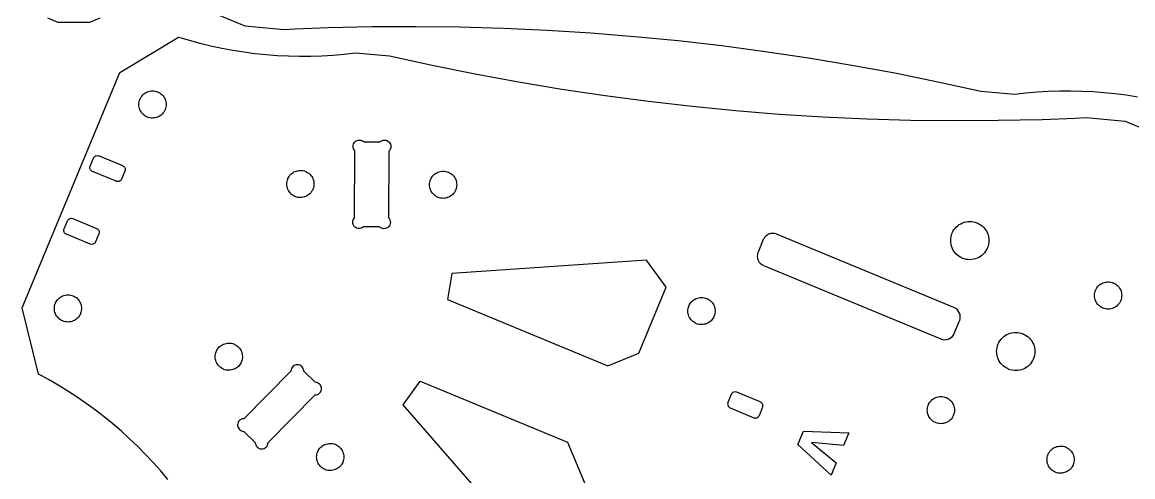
# Model space of a CAD drawing. Extents: x 0 to 997, y 0 to 569.
# Drawn here: x 231.7 to 362.4, y 386.4 to 439.9 of the extents above; entities that cross this region are included whole.
import ezdxf

# ---------------------------------------------------------------- set-up
doc = ezdxf.new("R2010")
doc.units = 0
doc.layers.get('0').update_dxf_attribs({"linetype": 'CONTINUOUS'})

msp = doc.modelspace()

# ---------------------------------------------------------------- linework, layer by layer
at = {"color": 0}
for points in [[(362.932, 431.083), (361.632, 431.287), (360.326, 431.457), (359.018, 431.59), (357.707, 431.689), (356.392, 431.753), (355.076, 431.781), (353.76, 431.772), (352.442, 431.729), (351.125, 431.651), (349.81, 431.536), (348.824, 431.429), (348.496, 431.386), (344.497, 431.742), (343.239, 432.031), (339.451, 432.853), (334.39, 433.878), (329.314, 434.815), (324.224, 435.665), (319.121, 436.428), (314.008, 437.103), (308.885, 437.69), (303.751, 438.19), (298.612, 438.601), (293.465, 438.926), (288.313, 439.162), (283.156, 439.31), (277.996, 439.369), (272.833, 439.342), (267.671, 439.225), (263.797, 439.082), (262.507, 439.019), (257.917, 439.426), (251.275, 442.178)], [(240.822, 440.385), (239.608, 439.882), (235.912, 439.882), (234.699, 440.385)], [(248.826, 386.028), (247.976, 387.039), (247.101, 388.026), (246.2, 388.987), (245.275, 389.925), (244.324, 390.835), (243.35, 391.719), (242.353, 392.578), (241.332, 393.408), (240.29, 394.211), (239.226, 394.986), (238.142, 395.733), (237.036, 396.45), (235.911, 397.138), (234.765, 397.796), (233.894, 398.271), (233.601, 398.424), (231.681, 406.253), (243.161, 433.969), (250.056, 438.146), (250.371, 438.047), (251.322, 437.767), (252.597, 437.422), (253.879, 437.114), (255.168, 436.839), (256.464, 436.6), (257.764, 436.396), (259.068, 436.226), (260.376, 436.092), (261.689, 435.993), (263.003, 435.931), (264.319, 435.903), (265.636, 435.91), (266.953, 435.953), (268.269, 436.032), (269.586, 436.146), (270.571, 436.254), (270.9, 436.296), (274.897, 435.942), (276.157, 435.653), (279.943, 434.829), (285.006, 433.806), (290.082, 432.868), (295.172, 432.018), (300.274, 431.256), (305.388, 430.581), (310.511, 429.993), (315.643, 429.493), (320.783, 429.081), (325.931, 428.757), (331.083, 428.521), (336.239, 428.372), (341.4, 428.313), (346.561, 428.342), (351.725, 428.458), (355.597, 428.601), (356.888, 428.664), (361.478, 428.256), (368.121, 425.504)]]:
    msp.add_lwpolyline(points, dxfattribs=at)
for points in [[(246.403, 428.729), (246.365, 428.744), (246.256, 428.8), (246.118, 428.883), (245.992, 428.978), (245.876, 429.083), (245.772, 429.2), (245.682, 429.324), (245.603, 429.457), (245.537, 429.596), (245.485, 429.74), (245.447, 429.889), (245.424, 430.042), (245.415, 430.196), (245.422, 430.353), (245.444, 430.51), (245.482, 430.665), (245.522, 430.782), (245.537, 430.819), (245.553, 430.858), (245.607, 430.968), (245.69, 431.106), (245.786, 431.232), (245.892, 431.347), (246.007, 431.45), (246.132, 431.542), (246.264, 431.621), (246.403, 431.686), (246.547, 431.737), (246.697, 431.776), (246.849, 431.8), (247.004, 431.808), (247.161, 431.801), (247.318, 431.779), (247.474, 431.74), (247.59, 431.701), (247.628, 431.686), (247.665, 431.671), (247.776, 431.615), (247.914, 431.532), (248.04, 431.438), (248.156, 431.332), (248.258, 431.215), (248.35, 431.092), (248.428, 430.958), (248.493, 430.819), (248.546, 430.675), (248.583, 430.526), (248.607, 430.374), (248.615, 430.219), (248.61, 430.063), (248.588, 429.906), (248.549, 429.75), (248.51, 429.633), (248.493, 429.596), (248.478, 429.557), (248.424, 429.447), (248.34, 429.31), (248.246, 429.183), (248.139, 429.068), (248.024, 428.965), (247.899, 428.874), (247.767, 428.794), (247.628, 428.729), (247.483, 428.678), (247.335, 428.64), (247.182, 428.617), (247.026, 428.607), (246.871, 428.614), (246.714, 428.636), (246.557, 428.675), (246.442, 428.714), (246.403, 428.729)], [(273.783, 425.793), (273.81, 425.819), (273.901, 425.889), (274.032, 425.957), (274.171, 425.997), (274.315, 426.01), (274.458, 425.996), (274.597, 425.954), (274.726, 425.885), (274.818, 425.814), (274.844, 425.787), (274.871, 425.761), (274.939, 425.669), (275.007, 425.539), (275.047, 425.4), (275.061, 425.256), (275.046, 425.112), (275.004, 424.974), (274.935, 424.844), (274.865, 424.754), (274.839, 424.726), (274.797, 416.849), (274.824, 416.822), (274.892, 416.731), (274.96, 416.6), (275.001, 416.46), (275.014, 416.317), (274.999, 416.174), (274.957, 416.035), (274.888, 415.906), (274.818, 415.814), (274.792, 415.787), (274.764, 415.761), (274.674, 415.692), (274.542, 415.625), (274.403, 415.583), (274.26, 415.571), (274.117, 415.586), (273.978, 415.628), (273.847, 415.697), (273.757, 415.767), (273.731, 415.793), (271.851, 415.803), (271.826, 415.778), (271.737, 415.71), (271.608, 415.642), (271.468, 415.6), (271.357, 415.586), (271.321, 415.586), (271.283, 415.586), (271.174, 415.601), (271.033, 415.644), (270.906, 415.715), (270.817, 415.783), (270.792, 415.808), (270.765, 415.835), (270.699, 415.924), (270.631, 416.053), (270.589, 416.193), (270.574, 416.304), (270.575, 416.34), (270.575, 416.378), (270.59, 416.487), (270.633, 416.626), (270.703, 416.756), (270.771, 416.843), (270.797, 416.869), (270.839, 424.749), (270.813, 424.775), (270.743, 424.867), (270.675, 424.997), (270.635, 425.136), (270.622, 425.279), (270.636, 425.422), (270.678, 425.561), (270.747, 425.692), (270.817, 425.782), (270.844, 425.808), (270.871, 425.835), (270.963, 425.904), (271.093, 425.972), (271.232, 426.013), (271.375, 426.025), (271.518, 426.011), (271.657, 425.969), (271.787, 425.9), (271.878, 425.831), (271.904, 425.803), (273.783, 425.793)], [(239.956, 422.308), (239.932, 422.318), (239.865, 422.356), (239.79, 422.419), (239.729, 422.494), (239.685, 422.579), (239.657, 422.671), (239.646, 422.767), (239.656, 422.865), (239.675, 422.939), (239.685, 422.961), (240.067, 423.886), (240.076, 423.908), (240.114, 423.972), (240.175, 424.047), (240.251, 424.11), (240.315, 424.147), (240.338, 424.156), (240.368, 424.168), (240.529, 424.194), (240.69, 424.168), (240.721, 424.156), (243.492, 423.008), (243.515, 422.999), (243.582, 422.96), (243.657, 422.897), (243.718, 422.822), (243.763, 422.737), (243.79, 422.646), (243.801, 422.55), (243.792, 422.451), (243.772, 422.378), (243.763, 422.354), (243.381, 421.431), (243.371, 421.408), (243.333, 421.344), (243.272, 421.268), (243.196, 421.207), (243.132, 421.169), (243.11, 421.16), (243.079, 421.147), (242.918, 421.122), (242.757, 421.147), (242.726, 421.16), (239.956, 422.308)], [(263.806, 419.364), (263.768, 419.381), (263.657, 419.435), (263.519, 419.518), (263.393, 419.612), (263.278, 419.719), (263.175, 419.835), (263.083, 419.96), (263.006, 420.092), (262.939, 420.231), (262.888, 420.375), (262.85, 420.524), (262.826, 420.676), (262.818, 420.832), (262.824, 420.987), (262.846, 421.144), (262.885, 421.3), (262.924, 421.417), (262.939, 421.454), (262.956, 421.493), (263.01, 421.603), (263.093, 421.74), (263.188, 421.867), (263.294, 421.982), (263.41, 422.086), (263.535, 422.176), (263.667, 422.256), (263.806, 422.321), (263.95, 422.372), (264.099, 422.411), (264.251, 422.435), (264.407, 422.443), (264.563, 422.436), (264.719, 422.414), (264.876, 422.376), (264.992, 422.336), (265.031, 422.321), (265.068, 422.306), (265.178, 422.25), (265.315, 422.167), (265.442, 422.072), (265.557, 421.967), (265.661, 421.85), (265.751, 421.726), (265.831, 421.594), (265.896, 421.456), (265.947, 421.31), (265.986, 421.161), (266.01, 421.008), (266.018, 420.854), (266.011, 420.697), (265.989, 420.54), (265.951, 420.385), (265.911, 420.268), (265.896, 420.231), (265.881, 420.193), (265.826, 420.082), (265.743, 419.944), (265.647, 419.818), (265.542, 419.703), (265.425, 419.6), (265.301, 419.508), (265.169, 419.429), (265.031, 419.364), (264.886, 419.313), (264.736, 419.275), (264.583, 419.251), (264.429, 419.242), (264.272, 419.249), (264.115, 419.271), (263.96, 419.31), (263.843, 419.349), (263.806, 419.364)], [(280.606, 419.276), (280.568, 419.292), (280.457, 419.346), (280.319, 419.429), (280.193, 419.525), (280.078, 419.631), (279.975, 419.746), (279.883, 419.871), (279.804, 420.003), (279.739, 420.142), (279.688, 420.286), (279.65, 420.435), (279.626, 420.588), (279.617, 420.743), (279.624, 420.899), (279.646, 421.056), (279.685, 421.213), (279.724, 421.329), (279.739, 421.367), (279.756, 421.404), (279.81, 421.514), (279.893, 421.651), (279.987, 421.778), (280.094, 421.893), (280.21, 421.997), (280.335, 422.089), (280.467, 422.167), (280.606, 422.232), (280.75, 422.285), (280.899, 422.322), (281.051, 422.346), (281.207, 422.354), (281.362, 422.347), (281.519, 422.325), (281.675, 422.287), (281.792, 422.247), (281.831, 422.232), (281.868, 422.217), (281.978, 422.162), (282.115, 422.079), (282.242, 421.983), (282.357, 421.878), (282.461, 421.763), (282.551, 421.638), (282.631, 421.506), (282.696, 421.367), (282.747, 421.222), (282.786, 421.072), (282.81, 420.921), (282.818, 420.765), (282.811, 420.608), (282.789, 420.453), (282.751, 420.296), (282.711, 420.179), (282.696, 420.142), (282.681, 420.104), (282.625, 419.994), (282.542, 419.857), (282.447, 419.729), (282.342, 419.614), (282.225, 419.511), (282.101, 419.419), (281.969, 419.342), (281.831, 419.276), (281.685, 419.224), (281.536, 419.186), (281.383, 419.162), (281.229, 419.154), (281.072, 419.16), (280.915, 419.182), (280.76, 419.221), (280.643, 419.26), (280.606, 419.276)], [(236.893, 414.917), (236.871, 414.926), (236.804, 414.965), (236.729, 415.028), (236.668, 415.103), (236.624, 415.188), (236.594, 415.279), (236.585, 415.375), (236.594, 415.474), (236.614, 415.547), (236.624, 415.571), (237.006, 416.494), (237.015, 416.517), (237.053, 416.581), (237.114, 416.657), (237.189, 416.718), (237.254, 416.756), (237.276, 416.765), (237.307, 416.778), (237.468, 416.803), (237.628, 416.778), (237.658, 416.765), (240.431, 415.617), (240.454, 415.607), (240.519, 415.569), (240.596, 415.506), (240.656, 415.431), (240.701, 415.346), (240.729, 415.254), (240.739, 415.158), (240.731, 415.061), (240.711, 414.987), (240.701, 414.964), (240.318, 414.04), (240.31, 414.017), (240.272, 413.953), (240.21, 413.878), (240.135, 413.815), (240.071, 413.779), (240.047, 413.769), (240.017, 413.757), (239.857, 413.731), (239.696, 413.757), (239.665, 413.769), (236.893, 414.917)], [(342.342, 412.1), (342.289, 412.121), (342.135, 412.199), (341.94, 412.315), (341.763, 412.449), (341.601, 412.597), (341.456, 412.761), (341.326, 412.936), (341.217, 413.122), (341.125, 413.317), (341.051, 413.521), (340.999, 413.731), (340.965, 413.944), (340.953, 414.162), (340.963, 414.382), (340.993, 414.603), (341.047, 414.822), (341.103, 414.986), (341.125, 415.039), (341.146, 415.092), (341.224, 415.247), (341.34, 415.44), (341.474, 415.618), (341.624, 415.781), (341.786, 415.926), (341.961, 416.054), (342.147, 416.165), (342.342, 416.257), (342.546, 416.329), (342.756, 416.383), (342.969, 416.417), (343.188, 416.429), (343.407, 416.419), (343.628, 416.388), (343.847, 416.335), (344.011, 416.279), (344.064, 416.257), (344.118, 416.235), (344.272, 416.158), (344.465, 416.042), (344.643, 415.907), (344.806, 415.758), (344.951, 415.596), (345.079, 415.421), (345.19, 415.235), (345.282, 415.039), (345.356, 414.836), (345.408, 414.626), (345.442, 414.411), (345.454, 414.194), (345.444, 413.974), (345.414, 413.754), (345.36, 413.533), (345.304, 413.371), (345.282, 413.317), (345.26, 413.264), (345.183, 413.108), (345.067, 412.915), (344.932, 412.737), (344.783, 412.575), (344.621, 412.431), (344.446, 412.301), (344.26, 412.192), (344.064, 412.1), (343.861, 412.026), (343.651, 411.974), (343.438, 411.94), (343.219, 411.928), (342.999, 411.936), (342.779, 411.968), (342.56, 412.022), (342.396, 412.078), (342.342, 412.1)], [(318.283, 412.811), (318.261, 412.756), (318.214, 412.585), (318.192, 412.351), (318.214, 412.118), (318.261, 411.946), (318.283, 411.892), (318.306, 411.838), (318.394, 411.683), (318.543, 411.503), (318.724, 411.354), (318.878, 411.265), (318.932, 411.243), (339.813, 402.594), (339.867, 402.571), (340.039, 402.525), (340.271, 402.503), (340.504, 402.525), (340.676, 402.571), (340.731, 402.594), (340.785, 402.617), (340.939, 402.706), (341.119, 402.854), (341.268, 403.035), (341.357, 403.189), (341.381, 403.243), (341.992, 404.722), (342.015, 404.778), (342.063, 404.954), (342.083, 405.189), (342.06, 405.419), (341.992, 405.64), (341.885, 405.843), (341.739, 406.024), (341.557, 406.175), (341.399, 406.267), (341.343, 406.289), (320.463, 414.938), (320.408, 414.961), (320.237, 415.007), (320.004, 415.029), (319.771, 415.007), (319.599, 414.961), (319.544, 414.938), (319.49, 414.915), (319.336, 414.826), (319.156, 414.678), (319.007, 414.497), (318.918, 414.343), (318.896, 414.289), (318.283, 412.811)], [(281.744, 407.228), (300.592, 399.421), (304.249, 400.936), (307.463, 408.693), (305.167, 411.883), (282.246, 410.299), (281.744, 407.228)], [(358.869, 406.229), (358.832, 406.244), (358.721, 406.299), (358.583, 406.382), (358.457, 406.478), (358.342, 406.583), (358.239, 406.699), (358.147, 406.824), (358.069, 406.956), (358.004, 407.094), (357.951, 407.239), (357.914, 407.389), (357.89, 407.54), (357.882, 407.696), (357.888, 407.853), (357.91, 408.01), (357.949, 408.165), (357.987, 408.282), (358.004, 408.319), (358.019, 408.357), (358.074, 408.468), (358.157, 408.606), (358.251, 408.732), (358.358, 408.847), (358.474, 408.95), (358.599, 409.042), (358.731, 409.119), (358.869, 409.185), (359.014, 409.237), (359.162, 409.275), (359.315, 409.299), (359.471, 409.307), (359.626, 409.301), (359.783, 409.279), (359.94, 409.24), (360.056, 409.201), (360.094, 409.185), (360.132, 409.169), (360.242, 409.115), (360.379, 409.032), (360.506, 408.938), (360.621, 408.831), (360.725, 408.715), (360.815, 408.59), (360.894, 408.458), (360.96, 408.319), (361.011, 408.175), (361.05, 408.026), (361.074, 407.874), (361.082, 407.718), (361.075, 407.563), (361.053, 407.406), (361.015, 407.249), (360.975, 407.133), (360.96, 407.094), (360.944, 407.057), (360.89, 406.947), (360.807, 406.81), (360.711, 406.683), (360.606, 406.568), (360.49, 406.464), (360.365, 406.374), (360.233, 406.294), (360.094, 406.229), (359.95, 406.176), (359.8, 406.139), (359.647, 406.115), (359.493, 406.107), (359.336, 406.114), (359.179, 406.136), (359.024, 406.174), (358.907, 406.214), (358.869, 406.229)], [(236.453, 404.708), (236.415, 404.724), (236.306, 404.779), (236.168, 404.862), (236.042, 404.957), (235.926, 405.063), (235.822, 405.179), (235.732, 405.303), (235.653, 405.436), (235.588, 405.575), (235.536, 405.719), (235.497, 405.868), (235.474, 406.021), (235.465, 406.175), (235.472, 406.332), (235.494, 406.489), (235.532, 406.644), (235.572, 406.761), (235.588, 406.799), (235.603, 406.838), (235.658, 406.947), (235.74, 407.085), (235.836, 407.211), (235.942, 407.326), (236.058, 407.429), (236.182, 407.521), (236.314, 407.6), (236.453, 407.665), (236.597, 407.717), (236.747, 407.756), (236.9, 407.778), (237.054, 407.787), (237.211, 407.781), (237.368, 407.758), (237.524, 407.719), (237.64, 407.681), (237.678, 407.665), (237.715, 407.65), (237.826, 407.594), (237.964, 407.511), (238.09, 407.417), (238.206, 407.311), (238.308, 407.194), (238.4, 407.071), (238.478, 406.938), (238.544, 406.799), (238.596, 406.654), (238.633, 406.506), (238.657, 406.353), (238.667, 406.199), (238.66, 406.042), (238.638, 405.885), (238.599, 405.729), (238.56, 405.612), (238.544, 405.575), (238.528, 405.536), (238.474, 405.426), (238.39, 405.289), (238.296, 405.162), (238.189, 405.047), (238.074, 404.944), (237.949, 404.853), (237.817, 404.774), (237.678, 404.708), (237.533, 404.657), (237.385, 404.618), (237.232, 404.596), (237.076, 404.586), (236.921, 404.593), (236.764, 404.615), (236.608, 404.654), (236.492, 404.693), (236.453, 404.708)], [(311.013, 404.403), (310.974, 404.418), (310.864, 404.474), (310.726, 404.557), (310.6, 404.651), (310.485, 404.757), (310.382, 404.874), (310.29, 404.997), (310.211, 405.131), (310.146, 405.269), (310.094, 405.414), (310.056, 405.563), (310.033, 405.715), (310.024, 405.869), (310.031, 406.026), (310.053, 406.183), (310.092, 406.339), (310.131, 406.456), (310.146, 406.493), (310.161, 406.532), (310.217, 406.642), (310.3, 406.779), (310.394, 406.906), (310.5, 407.021), (310.617, 407.124), (310.74, 407.215), (310.874, 407.294), (311.013, 407.36), (311.157, 407.411), (311.306, 407.45), (311.458, 407.472), (311.612, 407.482), (311.769, 407.475), (311.926, 407.453), (312.082, 407.414), (312.199, 407.375), (312.236, 407.36), (312.275, 407.344), (312.385, 407.289), (312.522, 407.206), (312.649, 407.111), (312.764, 407.006), (312.867, 406.889), (312.958, 406.765), (313.037, 406.632), (313.103, 406.493), (313.154, 406.349), (313.193, 406.2), (313.215, 406.047), (313.225, 405.893), (313.218, 405.736), (313.196, 405.579), (313.157, 405.424), (313.118, 405.307), (313.103, 405.269), (313.088, 405.231), (313.032, 405.121), (312.949, 404.983), (312.854, 404.857), (312.749, 404.742), (312.632, 404.639), (312.508, 404.547), (312.375, 404.468), (312.236, 404.403), (312.092, 404.351), (311.943, 404.313), (311.79, 404.29), (311.636, 404.281), (311.479, 404.287), (311.322, 404.31), (311.167, 404.349), (311.05, 404.388), (311.013, 404.403)], [(347.754, 399.033), (347.701, 399.056), (347.546, 399.132), (347.353, 399.25), (347.175, 399.383), (347.013, 399.532), (346.867, 399.694), (346.739, 399.869), (346.629, 400.056), (346.536, 400.251), (346.464, 400.454), (346.41, 400.664), (346.376, 400.879), (346.365, 401.097), (346.374, 401.317), (346.406, 401.537), (346.46, 401.757), (346.514, 401.921), (346.536, 401.974), (346.558, 402.026), (346.635, 402.182), (346.753, 402.375), (346.886, 402.553), (347.035, 402.715), (347.197, 402.86), (347.372, 402.989), (347.558, 403.099), (347.754, 403.192), (347.957, 403.264), (348.167, 403.318), (348.382, 403.351), (348.6, 403.362), (348.819, 403.354), (349.04, 403.322), (349.26, 403.268), (349.424, 403.213), (349.476, 403.192), (349.529, 403.169), (349.685, 403.093), (349.878, 402.975), (350.056, 402.842), (350.218, 402.693), (350.362, 402.529), (350.492, 402.354), (350.601, 402.169), (350.694, 401.974), (350.767, 401.771), (350.821, 401.561), (350.853, 401.346), (350.865, 401.128), (350.857, 400.908), (350.825, 400.688), (350.771, 400.468), (350.715, 400.304), (350.694, 400.251), (350.672, 400.199), (350.596, 400.043), (350.478, 399.85), (350.344, 399.672), (350.196, 399.51), (350.032, 399.364), (349.857, 399.236), (349.672, 399.126), (349.476, 399.033), (349.274, 398.961), (349.064, 398.907), (348.849, 398.874), (348.631, 398.862), (348.411, 398.871), (348.19, 398.903), (347.971, 398.957), (347.807, 399.011), (347.754, 399.033)], [(255.381, 399.025), (255.343, 399.042), (255.233, 399.096), (255.096, 399.179), (254.969, 399.274), (254.854, 399.381), (254.75, 399.496), (254.658, 399.621), (254.581, 399.753), (254.515, 399.892), (254.463, 400.036), (254.425, 400.185), (254.401, 400.338), (254.393, 400.493), (254.399, 400.649), (254.422, 400.806), (254.46, 400.961), (254.499, 401.078), (254.515, 401.115), (254.531, 401.154), (254.585, 401.264), (254.668, 401.401), (254.764, 401.528), (254.869, 401.643), (254.985, 401.747), (255.11, 401.838), (255.242, 401.917), (255.381, 401.982), (255.525, 402.033), (255.675, 402.072), (255.826, 402.096), (255.982, 402.104), (256.139, 402.097), (256.294, 402.075), (256.451, 402.037), (256.568, 401.997), (256.606, 401.982), (256.643, 401.967), (256.753, 401.911), (256.89, 401.828), (257.018, 401.733), (257.133, 401.628), (257.236, 401.511), (257.328, 401.388), (257.406, 401.254), (257.471, 401.115), (257.524, 400.971), (257.561, 400.822), (257.585, 400.669), (257.593, 400.515), (257.588, 400.358), (257.565, 400.201), (257.526, 400.046), (257.487, 399.929), (257.471, 399.892), (257.456, 399.854), (257.401, 399.743), (257.318, 399.606), (257.222, 399.479), (257.117, 399.364), (257.001, 399.261), (256.876, 399.169), (256.744, 399.09), (256.606, 399.025), (256.461, 398.974), (256.313, 398.936), (256.16, 398.912), (256.004, 398.903), (255.849, 398.91), (255.692, 398.932), (255.535, 398.971), (255.418, 399.01), (255.381, 399.025)], [(259.115, 390.381), (259.115, 390.344), (259.131, 390.233), (259.174, 390.094), (259.243, 389.965), (259.311, 389.878), (259.338, 389.851), (259.364, 389.825), (259.451, 389.758), (259.582, 389.69), (259.722, 389.649), (259.832, 389.635), (259.869, 389.635), (259.906, 389.635), (260.015, 389.65), (260.156, 389.693), (260.285, 389.763), (260.372, 389.831), (260.399, 389.857), (260.424, 389.883), (260.492, 389.972), (260.56, 390.101), (260.601, 390.242), (260.615, 390.351), (260.615, 390.389), (266.157, 395.989), (266.194, 395.989), (266.307, 396.004), (266.449, 396.049), (266.575, 396.119), (266.686, 396.211), (266.776, 396.322), (266.844, 396.45), (266.888, 396.592), (266.903, 396.706), (266.903, 396.743), (266.903, 396.781), (266.886, 396.894), (266.842, 397.035), (266.772, 397.161), (266.681, 397.272), (266.568, 397.362), (266.44, 397.432), (266.3, 397.474), (266.186, 397.489), (266.149, 397.489), (264.814, 398.81), (264.813, 398.849), (264.797, 398.961), (264.753, 399.101), (264.683, 399.229), (264.59, 399.339), (264.479, 399.431), (264.351, 399.499), (264.211, 399.542), (264.097, 399.557), (264.06, 399.556), (264.021, 399.556), (263.908, 399.54), (263.768, 399.496), (263.64, 399.426), (263.531, 399.333), (263.439, 399.222), (263.371, 399.094), (263.328, 398.953), (263.313, 398.84), (263.314, 398.803), (257.772, 393.201), (257.733, 393.201), (257.621, 393.186), (257.481, 393.142), (257.353, 393.072), (257.243, 392.979), (257.151, 392.868), (257.083, 392.74), (257.04, 392.599), (257.025, 392.486), (257.025, 392.449), (257.026, 392.41), (257.042, 392.297), (257.086, 392.157), (257.156, 392.029), (257.249, 391.919), (257.36, 391.828), (257.487, 391.76), (257.628, 391.717), (257.742, 391.701), (257.779, 391.701), (259.115, 390.381)], [(295.857, 390.429), (297.878, 385.553), (294.664, 377.796), (291.754, 377.321), (276.514, 394.825), (278.518, 397.611), (295.857, 390.429)], [(315.779, 396.313), (315.749, 396.325), (315.588, 396.351), (315.426, 396.325), (315.396, 396.313), (315.374, 396.304), (315.31, 396.267), (315.235, 396.204), (315.172, 396.129), (315.135, 396.065), (315.126, 396.042), (314.743, 395.118), (314.733, 395.096), (314.714, 395.021), (314.704, 394.924), (314.715, 394.828), (314.743, 394.736), (314.787, 394.651), (314.849, 394.576), (314.925, 394.513), (314.99, 394.475), (315.014, 394.465), (317.785, 393.317), (317.808, 393.307), (317.882, 393.287), (317.981, 393.279), (318.076, 393.289), (318.168, 393.317), (318.253, 393.362), (318.328, 393.424), (318.39, 393.499), (318.429, 393.564), (318.439, 393.588), (318.821, 394.511), (318.833, 394.542), (318.86, 394.703), (318.833, 394.864), (318.821, 394.894), (318.813, 394.917), (318.775, 394.981), (318.713, 395.057), (318.638, 395.118), (318.574, 395.156), (318.55, 395.165), (315.779, 396.313)], [(339.19, 392.731), (339.153, 392.747), (339.043, 392.801), (338.906, 392.885), (338.778, 392.979), (338.662, 393.086), (338.56, 393.201), (338.468, 393.326), (338.39, 393.458), (338.325, 393.597), (338.272, 393.742), (338.235, 393.89), (338.211, 394.043), (338.203, 394.199), (338.208, 394.354), (338.231, 394.511), (338.269, 394.667), (338.308, 394.783), (338.325, 394.822), (338.34, 394.86), (338.394, 394.969), (338.478, 395.107), (338.574, 395.233), (338.679, 395.349), (338.794, 395.453), (338.919, 395.543), (339.051, 395.622), (339.19, 395.688), (339.335, 395.739), (339.483, 395.778), (339.636, 395.801), (339.792, 395.81), (339.947, 395.803), (340.104, 395.781), (340.261, 395.743), (340.378, 395.703), (340.415, 395.688), (340.453, 395.672), (340.563, 395.617), (340.7, 395.535), (340.826, 395.439), (340.942, 395.333), (341.046, 395.217), (341.138, 395.093), (341.215, 394.961), (341.281, 394.822), (341.333, 394.678), (341.371, 394.528), (341.394, 394.375), (341.403, 394.221), (341.397, 394.064), (341.374, 393.907), (341.336, 393.751), (341.297, 393.635), (341.281, 393.597), (341.265, 393.56), (341.211, 393.449), (341.128, 393.311), (341.032, 393.185), (340.926, 393.069), (340.811, 392.967), (340.686, 392.875), (340.554, 392.797), (340.415, 392.731), (340.271, 392.679), (340.121, 392.642), (339.969, 392.618), (339.814, 392.608), (339.657, 392.615), (339.501, 392.638), (339.344, 392.676), (339.228, 392.715), (339.19, 392.731)], [(322.978, 390.172), (323.618, 391.719), (328.96, 391.551), (328.342, 390.06), (324.588, 390.396), (327.486, 387.993), (326.886, 386.544), (322.978, 390.172)], [(267.322, 387.208), (267.285, 387.225), (267.175, 387.279), (267.037, 387.362), (266.911, 387.457), (266.796, 387.564), (266.692, 387.679), (266.601, 387.804), (266.522, 387.936), (266.457, 388.075), (266.404, 388.219), (266.367, 388.368), (266.343, 388.521), (266.335, 388.676), (266.342, 388.832), (266.364, 388.989), (266.401, 389.144), (266.442, 389.261), (266.457, 389.299), (266.472, 389.338), (266.526, 389.447), (266.61, 389.585), (266.706, 389.711), (266.811, 389.826), (266.926, 389.931), (267.051, 390.021), (267.183, 390.1), (267.322, 390.165), (267.467, 390.217), (267.617, 390.256), (267.768, 390.279), (267.924, 390.287), (268.081, 390.281), (268.237, 390.258), (268.393, 390.221), (268.51, 390.181), (268.547, 390.165), (268.585, 390.15), (268.696, 390.094), (268.833, 390.011), (268.96, 389.917), (269.075, 389.811), (269.178, 389.694), (269.269, 389.571), (269.347, 389.439), (269.412, 389.3), (269.465, 389.154), (269.503, 389.006), (269.526, 388.853), (269.535, 388.699), (269.529, 388.542), (269.507, 388.385), (269.468, 388.229), (269.429, 388.112), (269.414, 388.075), (269.397, 388.037), (269.343, 387.926), (269.26, 387.789), (269.165, 387.662), (269.058, 387.547), (268.943, 387.444), (268.818, 387.353), (268.686, 387.274), (268.547, 387.208), (268.403, 387.157), (268.254, 387.119), (268.101, 387.096), (267.946, 387.086), (267.79, 387.093), (267.633, 387.115), (267.476, 387.154), (267.36, 387.193), (267.322, 387.208)], [(353.279, 386.896), (353.242, 386.911), (353.132, 386.965), (352.994, 387.049), (352.868, 387.143), (352.753, 387.25), (352.649, 387.365), (352.558, 387.49), (352.479, 387.622), (352.414, 387.761), (352.361, 387.906), (352.324, 388.054), (352.3, 388.207), (352.292, 388.362), (352.299, 388.518), (352.321, 388.675), (352.358, 388.832), (352.399, 388.949), (352.414, 388.986), (352.429, 389.024), (352.483, 389.133), (352.567, 389.271), (352.662, 389.397), (352.768, 389.513), (352.883, 389.617), (353.008, 389.707), (353.14, 389.786), (353.279, 389.851), (353.424, 389.904), (353.574, 389.942), (353.725, 389.965), (353.881, 389.974), (354.037, 389.967), (354.194, 389.944), (354.35, 389.907), (354.467, 389.867), (354.504, 389.851), (354.542, 389.836), (354.653, 389.782), (354.79, 389.699), (354.917, 389.603), (355.032, 389.497), (355.135, 389.382), (355.226, 389.257), (355.304, 389.125), (355.369, 388.986), (355.422, 388.842), (355.46, 388.692), (355.483, 388.54), (355.492, 388.385), (355.486, 388.228), (355.464, 388.071), (355.425, 387.915), (355.386, 387.799), (355.369, 387.761), (355.354, 387.724), (355.3, 387.612), (355.217, 387.476), (355.122, 387.349), (355.015, 387.233), (354.9, 387.131), (354.775, 387.039), (354.643, 386.961), (354.504, 386.896), (354.36, 386.843), (354.211, 386.806), (354.058, 386.782), (353.903, 386.774), (353.747, 386.779), (353.59, 386.801), (353.433, 386.84), (353.317, 386.879), (353.279, 386.896)]]:
    msp.add_lwpolyline(points, close=True, dxfattribs=at)

doc.saveas('drawing.dxf')
